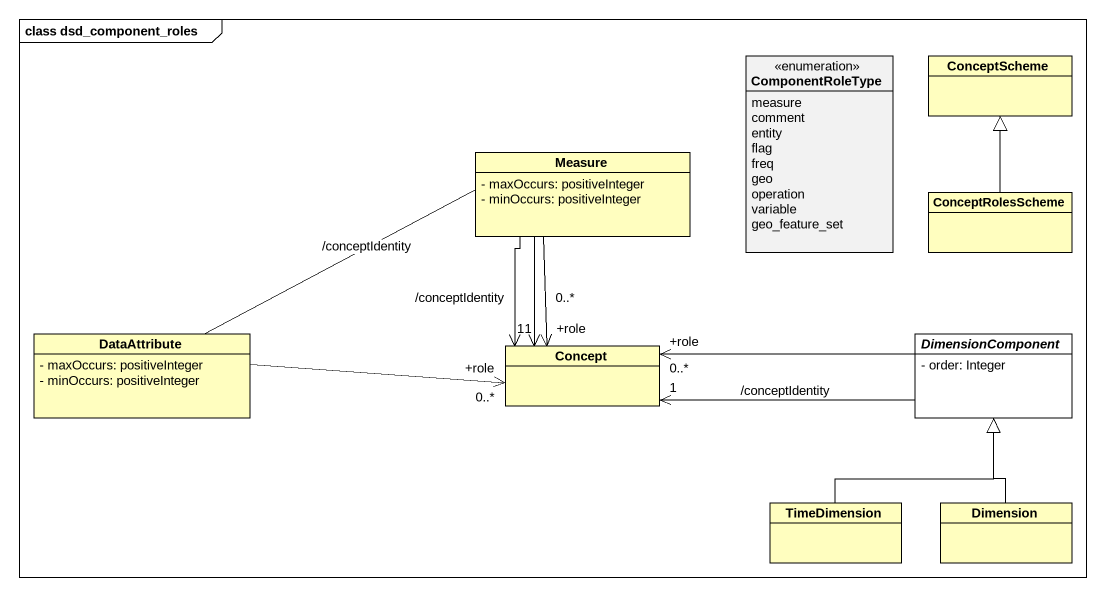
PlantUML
@startuml
mainframe class dsd_component_roles
hide circle
hide empty members
skinparam classAttributeIconSize 0
enum ComponentRoleType {
  measure
  comment
  entity
  flag
  freq
  geo
  operation
  variable
  geo_feature_set
}
class ConceptScheme #FFFEBF
class Measure #FFFEBF {
  - maxOccurs: positiveInteger
  - minOccurs: positiveInteger
}
class ConceptRolesScheme #FFFEBF
class DataAttribute #FFFEBF {
  - maxOccurs: positiveInteger
  - minOccurs: positiveInteger
}
class Concept #FFFEBF
abstract class DimensionComponent #FFFFFF {
  - order: Integer
}
class TimeDimension #FFFEBF
class Dimension #FFFEBF
Measure --> "+role\n0..*" Concept
Measure --> "1" Concept : /conceptIdentity
ConceptRolesScheme -up-|> ConceptScheme
DataAttribute -right-> "1" Concept : /conceptIdentity
DataAttribute -right-> "+role\n0..*" Concept
DimensionComponent -left-> "1" Concept : /conceptIdentity
DimensionComponent -left-> "+role\n0..*" Concept
TimeDimension -up-|> DimensionComponent
Dimension -up-|> DimensionComponent
@enduml
